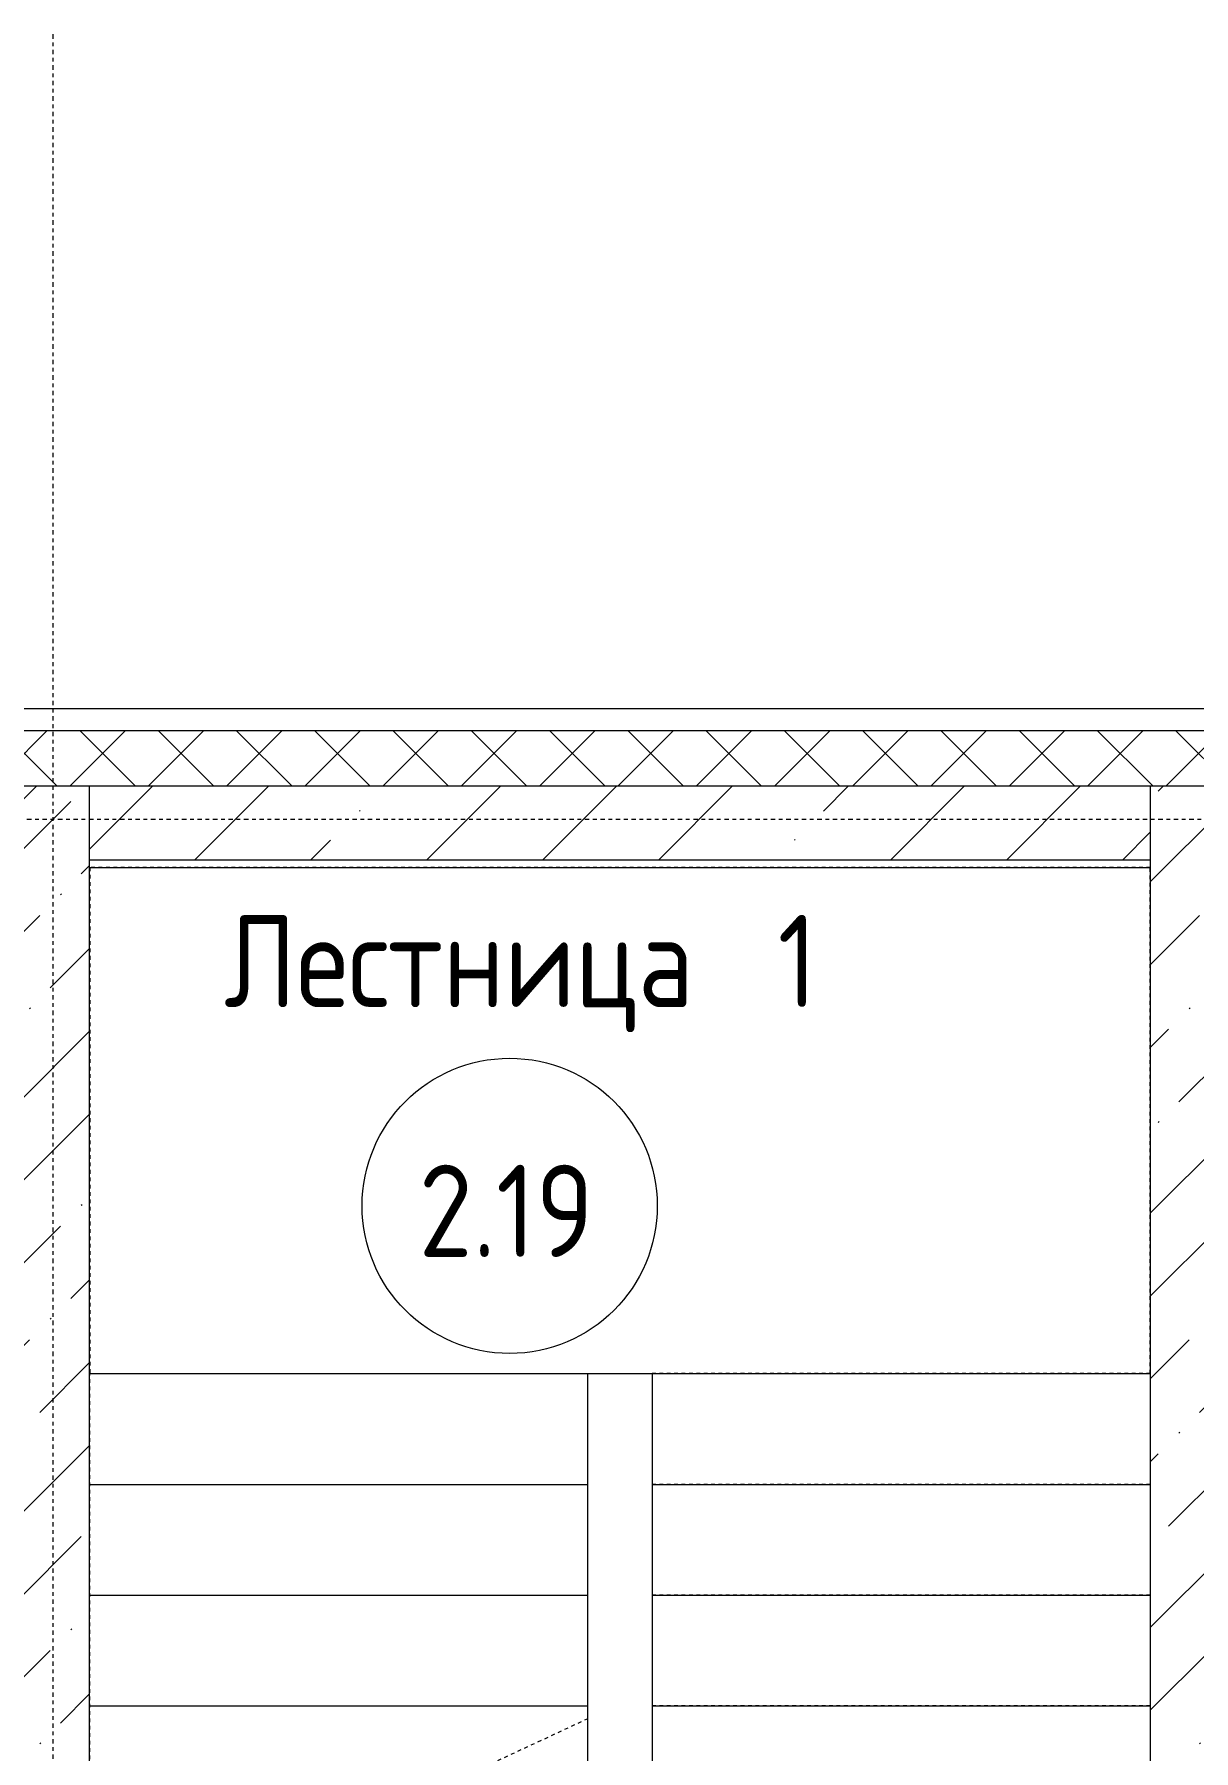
# Model space of a CAD drawing. Header units: millimetres. Extents: x -174154 to -170572, y -111302 to -109817.
# Drawn here: x -171602.37 to -171570.95, y -110505.38 to -110458.86 of the extents above; entities that cross this region are included whole.
import ezdxf

# ---------------------------------------------------------------- set-up
doc = ezdxf.new("R2010")
doc.units = ezdxf.units.MM
for name, pattern in [('ACAD_ISO02W100', [15, 12, -3]), ('ADSK_Линия сетки', [21, 12, -3, 3, -3]), ('ADSK_Сверху', [4.5, 3, -1.5])]:
    doc.linetypes.add(name, pattern=pattern)
for name, color, linetype, lineweight in [('!Подложка', 252, 'ACAD_ISO02W100', 25), ('Лестницы', 7, 'Continuous', 18), ('Марки помещений', 7, 'Continuous', 18), ('Оси', 7, 'Continuous', 9), ('Стены', 7, 'Continuous', 18), ('Стены разрез', 7, 'Continuous', 40), ('Стены штриховка', 7, 'Continuous', 18)]:
    doc.layers.add(name, color=color, linetype=linetype, lineweight=lineweight)
doc.styles.add('GOST Common', font='GOST Common.ttf', dxfattribs={"width": 0.9, "height": 250})
pattern_1 = [(45, (30280.00000000015, 12304.99999999978), (84.1902546884139, 308.6966577151427), [396.875, -79.375, 3.353, -76.02199999999999])]

# ---------------------------------------------------------------- blocks, each defined once
blk = doc.blocks.new('ADSK_Марка_Помещение_2_ГОСТ21-501-2011 - Имя и Категория-86712-В_АР_ПЭ_02 Этаж')
at = {"layer": 'Марки помещений'}
blk.add_circle((1.928857696959173e-16, -1.244575859722303e-16), 4.000000000000004, dxfattribs=at)
blk = doc.blocks.new('A$C02fe7d8c')
at = {"layer": 'Стены разрез', "lineweight": 20, "true_color": 0x636466}
h = blk.add_hatch(dxfattribs=at)
h.set_pattern_fill('FP_1', color=251, style=0, pattern_type=2)
h.set_pattern_definition([(45, (30280.00000000015, 12304.99999999978), (-106.0660171779821, 106.0660171779821), []), (135, (30280.00000000015, 12304.99999999978), (-106.0660171779821, -106.0660171779821), [])])
h.paths.add_polyline_path([(30330.00000000003, 14554.99999999978), (30480.00000000003, 14554.99999999978), (30480.00000000003, 14704.99999999978), (28545, 14704.99999999979), (28544.99999999999, 14684.99999999979), (28610.00000000003, 14684.99999999979), (28610.00000000003, 14554.99999999979), (30166.13383650445, 14554.99999999978)])
h.paths.add_polyline_path([(27161.58735565385, 14554.99999999979), (27250.00000000003, 14554.99999999979), (27250.00000000003, 14684.99999999979), (27315.00000000003, 14684.99999999979), (27315.00000000003, 14704.99999999979), (26083.90836418952, 14704.9999999998), (26083.90836418952, 14684.99999999979), (26148.90836418956, 14684.99999999979), (26148.90836418956, 14554.9999999998)])
h.paths.add_polyline_path([(24157.04087480325, 14554.9999999998), (24788.90836418955, 14554.9999999998), (24788.90836418955, 14684.9999999998), (24853.90836418956, 14684.9999999998), (24853.90836418956, 14704.9999999998), (21764.26775244312, 14704.99999999981), (21764.26775244312, 14684.99999999981), (21829.26775244314, 14684.99999999981), (21829.26775244314, 14554.99999999981)])
h.paths.add_polyline_path([(20639.26775244314, 14554.99999999981), (20639.26775244314, 14684.99999999981), (20704.26775244315, 14684.99999999981), (20704.26775244315, 14704.99999999981), (19564.26775244311, 14704.99999999982), (19564.26775244311, 14684.99999999981), (19629.26775244313, 14684.99999999981), (19629.26775244313, 14554.99999999982), (19650.22115352735, 14554.99999999982)])
h.paths.add_polyline_path([(18439.26775244314, 14554.99999999982), (18439.26775244314, 14684.99999999982), (18504.26775244315, 14684.99999999982), (18504.26775244315, 14704.99999999982), (14909.99999999997, 14704.99999999983), (14909.99999999997, 14554.99999999983), (18204.23009930448, 14554.99999999982)])
h = blk.add_hatch(dxfattribs=at)
h.set_pattern_fill('FP_2', color=251, style=0, pattern_type=2)
h.set_pattern_definition([(45, (30280.00000000015, 12304.99999999978), (-314.3089642374204, 314.3089642374204), []), (45, (30594.30900000015, 12304.99999999978), (-314.3089642374204, 314.3089642374204), [555.625, -111.125, 3.353, -107.772])])
h.paths.add_polyline_path([(30330.00000000003, 14354.99999999978), (30330.00000000003, 14554.99999999978), (28610.00000000003, 14554.99999999979), (28610.00000000003, 14354.99999999979), (30166.13383650445, 14354.99999999978)])
h.paths.add_polyline_path([(26730.00000000002, 14354.99999999979), (27250.00000000003, 14354.99999999979), (27250.00000000003, 14554.99999999979), (26148.90836418956, 14554.9999999998), (26148.90836418956, 14354.99999999979), (26605.00000000002, 14354.99999999979)])
h.paths.add_polyline_path([(24788.90836418955, 14354.9999999998), (24788.90836418955, 14554.9999999998), (21829.26775244314, 14554.99999999981), (21829.26775244314, 14354.99999999981), (24205.00000000001, 14354.9999999998)])
h.paths.add_polyline_path([(20474.91701598818, 14354.99999999981), (20639.26775244314, 14354.99999999981), (20639.26775244314, 14554.99999999981), (19629.26775244313, 14554.99999999982), (19629.26775244313, 14354.99999999982)])
h.paths.add_polyline_path([(18204.23009930448, 14354.99999999982), (18439.26775244313, 14354.99999999982), (18439.26775244314, 14554.99999999982), (18204.23009930448, 14554.99999999982), (18204.23009930448, 14459.17824770647)])
h.paths.add_polyline_path([(18004.23009930448, 14354.99999999982), (18004.23009930448, 14554.99999999982), (14909.99999999997, 14554.99999999983), (14909.99999999997, 14354.99999999983), (14929.93549093289, 14354.99999999983), (14929.93549093289, 14469.99999999983), (15129.9354909329, 14469.99999999983), (15129.9354909329, 14354.99999999983), (15143.40143225145, 14354.99999999983)])
h = blk.add_hatch(dxfattribs=at)
h.set_pattern_fill('FP_4', color=251, style=0, pattern_type=2)
h.set_pattern_definition(pattern_1)
h.paths.add_polyline_path([(15129.93549093289, 8313.049192472563), (15129.9354909329, 14554.99999999983), (14929.93549093289, 14554.99999999983), (14929.93549093288, 8313.049192472563)])
h = blk.add_hatch(dxfattribs=at)
h.set_pattern_fill('FP_4', color=251, style=0, pattern_type=2)
h.set_pattern_definition(pattern_1)
h.paths.add_polyline_path([(18147.94791310205, 8313.049192472547), (18204.23009930447, 8313.049192472547), (18204.23009930448, 14554.99999999982), (18004.23009930448, 14554.99999999982), (18004.23009930447, 8313.049192472547)])
at = {"layer": 'Лестницы', "color": 251, "linetype": 'ADSK_Сверху', "lineweight": 20, "true_color": 0x636466}
for p, q in [((15130.00024555403, 14334.99999999978), (15130.00024555404, 12963.04919247265)), ((18004.23009930443, 14334.99999999982), (15130.00024555403, 14334.99999999978)), ((18004.23009930446, 12963.04919247254), (18004.23009930443, 14334.99999999982)), ((15129.93549093285, 12963.04919247265), (16479.93549093285, 12963.04919247267)), ((15130.00024555404, 12963.04919247265), (16480.00024555405, 12963.04919247267)), ((15130.00024555406, 11398.29152321803), (15130.00024555404, 12963.04919247265)), ((15130.00024555404, 12963.04919247265), (16480.00024555405, 12963.04919247267)), ((16480.00024555405, 12963.04919247267), (16654.2300993046, 12963.04919247267)), ((16480.00024555406, 12027.80686172729), (16480.00024555405, 12963.04919247267)), ((18004.23009930446, 12963.04919247254), (16654.23009930446, 12963.04919247252)), ((16654.23009930446, 12963.04919247252), (16654.23009930449, 9663.049192472521)), ((18004.23009930446, 12963.04919247254), (16654.23009930446, 12963.04919247252)), ((18004.23009930446, 12962.1316415701), (16654.23009930446, 12962.13164157008)), ((18004.23009930446, 12963.04919247254), (18004.23009930449, 9663.049192472541)), ((15129.93549093285, 12663.04919247266), (16479.93549093285, 12663.04919247266)), ((15130.00024555405, 12663.04919247266), (16480.00024555405, 12663.04919247266)), ((15130.00024555405, 12663.04919247266), (16480.00024555405, 12663.04919247266)), ((18004.23009930446, 12663.04919247254), (16654.23009930446, 12663.04919247253)), ((18004.23009930446, 12663.04919247254), (16654.23009930446, 12663.04919247253)), ((18004.23009930446, 12662.1316415701), (16654.23009930446, 12662.13164157009)), ((15129.93549093286, 12363.04919247265), (16479.93549093286, 12363.04919247267)), ((15130.00024555405, 12363.04919247265), (16480.00024555405, 12363.04919247267)), ((15130.00024555405, 12363.04919247265), (16480.00024555405, 12363.04919247267)), ((18004.23009930446, 12363.04919247254), (16654.23009930446, 12363.04919247252)), ((18004.23009930446, 12363.04919247254), (16654.23009930446, 12363.04919247252)), ((18004.23009930446, 12362.1316415701), (16654.23009930446, 12362.13164157008)), ((15129.93549093286, 12063.04919247266), (16479.93549093286, 12063.04919247266)), ((15130.00024555405, 12063.04919247266), (16480.00024555406, 12063.04919247266)), ((15130.00024555405, 12063.04919247266), (16480.00024555406, 12063.04919247266)), ((18004.23009930446, 12063.04919247254), (16654.23009930446, 12063.04919247253)), ((18004.23009930446, 12063.04919247254), (16654.23009930446, 12063.04919247253)), ((18004.23009930446, 12062.13164157009), (16654.23009930446, 12062.13164157009)), ((16480.00024555406, 12027.80686172729), (15918.28871893364, 11765.87647519025))]:
    blk.add_line(p, q, dxfattribs=at)
at = {"layer": 'Лестницы', "color": 251, "lineweight": 20, "true_color": 0x636466}
for p, q in [((15129.93549093285, 12963.04919247265), (16479.93549093285, 12963.04919247267)), ((16479.93549093285, 12963.04919247267), (16654.23009930446, 12963.04919247267)), ((16479.93549093285, 12663.04919247266), (16479.93549093285, 12963.04919247267)), ((16654.23009930446, 12963.04919247267), (16654.23009930446, 12962.13164157008)), ((18004.23009930446, 12962.1316415701), (16654.23009930446, 12962.13164157008)), ((16654.23009930446, 12962.13164157008), (16654.23009930446, 12662.13164157009)), ((15129.93549093285, 12663.04919247266), (16479.93549093285, 12663.04919247266)), ((16479.93549093286, 12363.04919247267), (16479.93549093285, 12663.04919247266)), ((16654.23009930446, 12662.13164157009), (16654.23009930446, 12362.13164157008)), ((18004.23009930446, 12662.1316415701), (16654.23009930446, 12662.13164157009)), ((15129.93549093286, 12363.04919247265), (16479.93549093286, 12363.04919247267)), ((16479.93549093286, 12063.04919247266), (16479.93549093286, 12363.04919247267)), ((16654.23009930446, 12362.13164157008), (16654.23009930446, 12062.13164157009)), ((18004.23009930446, 12362.1316415701), (16654.23009930446, 12362.13164157008)), ((15129.93549093286, 12063.04919247266), (16479.93549093286, 12063.04919247266)), ((16479.93549093286, 11777.77666615152), (16479.93549093286, 12063.04919247266)), ((16654.23009930446, 12062.13164157009), (16654.23009930447, 11762.13164157008)), ((18004.23009930446, 12062.13164157009), (16654.23009930446, 12062.13164157009))]:
    blk.add_line(p, q, dxfattribs=at)
at = {"layer": 'Оси', "linetype": 'ADSK_Линия сетки'}
for p, q in [((15029.99999999995, 16592.85830273531), (15029.99999999992, -2195.000000000149)), ((32780.00000000002, 14464.99999999977), (-1856.358330931344, 14464.99999999988))]:
    blk.add_line(p, q, dxfattribs=at)
at = {"layer": 'Стены', "color": 251, "lineweight": 20, "true_color": 0x636466}
blk.add_line((15129.93549093291, 14469.99999999983), (15129.93549093291, 14554.99999999983), dxfattribs=at)
at = {"layer": 'Стены разрез', "color": 251, "lineweight": 20, "true_color": 0x636466}
for p, q in [((18504.26775244316, 14764.99999999981), (14909.99999999998, 14764.99999999983)), ((15129.9354909329, 8313.049192472557), (15129.93549093291, 14334.99999999983)), ((15129.93549093291, 14334.99999999983), (18004.2300993045, 14334.99999999982)), ((18004.2300993045, 14334.99999999982), (18004.23009930448, 8313.049192472548))]:
    blk.add_line(p, q, dxfattribs=at)
at = {"layer": 'Стены штриховка', "color": 251, "lineweight": 20, "true_color": 0x636466}
for p, q in [((18504.26775244316, 14704.99999999981), (14909.99999999998, 14704.99999999983)), ((18439.26775244316, 14554.99999999981), (14909.99999999998, 14554.99999999983)), ((18004.2300993045, 14554.99999999982), (18004.2300993045, 14334.99999999982)), ((15129.93549093291, 14334.99999999983), (15129.93549093291, 14469.99999999983)), ((18004.2300993045, 14354.99999999982), (15129.93549093291, 14354.99999999983))]:
    blk.add_line(p, q, dxfattribs=at)
at = {"layer": 'Марки помещений', "color": 251, "lineweight": 20, "true_color": 0x636466, "xscale": 99.99999999999993, "yscale": 99.99999999999993, "zscale": 99.99999999999993}
blk.add_blockref('ADSK_Марка_Помещение_2_ГОСТ21-501-2011 - Имя и Категория-86712-В_АР_ПЭ_02 Этаж', (16268.30152014108, 13417.75902408933), dxfattribs=at)
at = {"layer": 'Марки помещений', "color": 251, "lineweight": 20, "true_color": 0x636466, "char_height": 249.9999999999997, "attachment_point": 1, "style": 'GOST Common'}
for s, insert, width in [('Лестница', (15494.58824701467, 14206.4248789592), 1652.277937499998), (' 1', (16857.85387201467, 14206.4248789592), 230.8859999999998), ('2.19', (16021.53824701467, 13529.15111568461), 606.0757499999993)]:
    blk.add_mtext(s, dxfattribs=dict(at, insert=insert, width=width))

msp = doc.modelspace()

# ---------------------------------------------------------------- block references
at = {"layer": '!Подложка', "ltscale": 20, "xscale": 0.01, "yscale": 0.01, "zscale": 0.01}
msp.add_blockref('A$C02fe7d8c', (-171752.1660630341, -110624.7877293258), dxfattribs=at)

doc.saveas('drawing.dxf')
